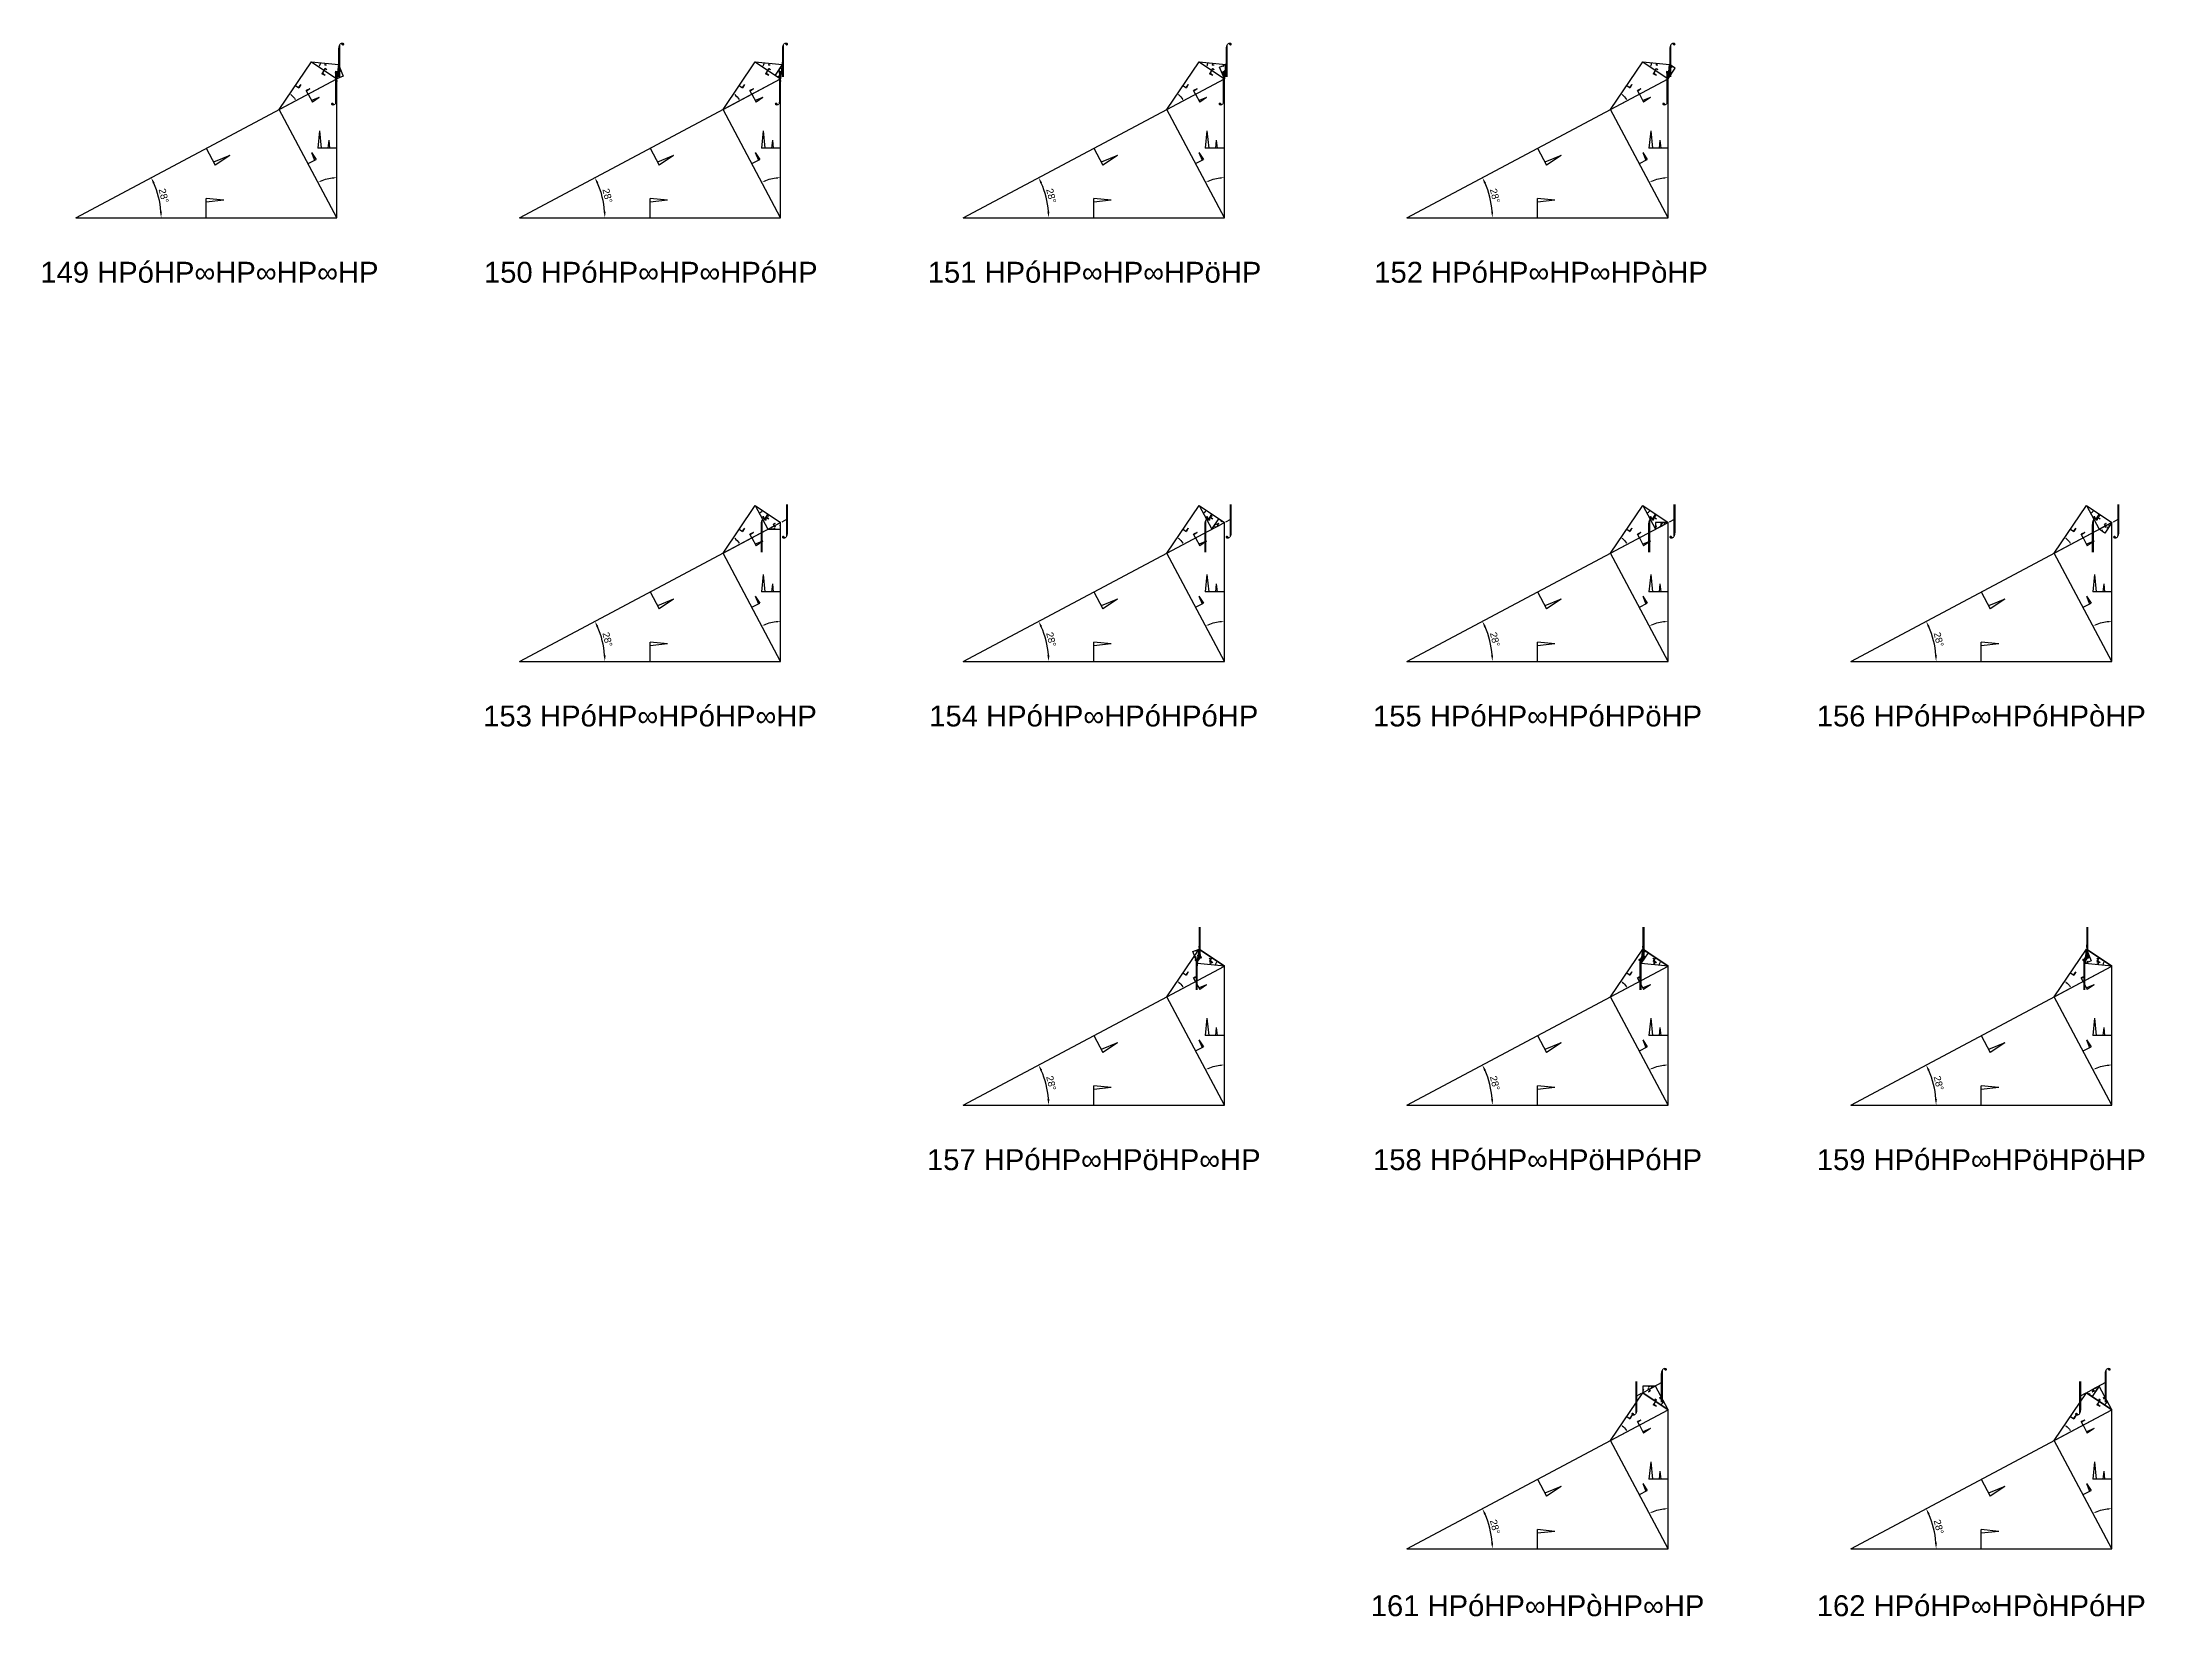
# Model space of a CAD drawing. Header units: millimetres. Extents: x 130683 to 598801, y -2841579 to 24518.
# Drawn here: x 154487 to 276628, y -1388901 to -1298505 of the extents above; entities that cross this region are included whole.
import ezdxf
from ezdxf.enums import TextEntityAlignment as Align

# ---------------------------------------------------------------- set-up
doc = ezdxf.new("R2010")
doc.units = ezdxf.units.MM
doc.header["$PDMODE"] = 35
doc.linetypes.add('DASHED', pattern=[19.05, 12.7, -6.35])
for name, color, linetype in [('BASE', 170, 'Continuous'), ('HYPOTENUSE', 20, 'Continuous'), ('PERPENDICULAR', 90, 'Continuous')]:
    doc.layers.add(name, color=color, linetype=linetype)
doc.styles.add('Arial', font='arial_0.ttf')
doc.dimstyles.new('ISO-25', dxfattribs={"dimtxt": 250, "dimasz": 100, "dimexe": 1.25, "dimexo": 0.625, "dimgap": 100, "dimtad": 1, "dimdec": 0, "dimtxsty": 'Arial', "dimcen": 2.5, "dimadec": 0, "dimazin": 0, "dimtfac": 1, "dimtdec": 0, "dimtmove": 0, "dimatfit": 3, "dimfxl": 1, "dimarcsym": 0})

# ---------------------------------------------------------------- blocks, each defined once
blk = doc.blocks.new('*D11')
at = {"color": 0, "lineweight": -2, "ltscale": 100, "transparency": 16777216}
blk.add_arc((0, 0), 4906, 4.08845, 23.91155, dxfattribs=at)
at = {"color": 0, "ltscale": 100, "transparency": 16777216}
for points in [[(4432, 1963), (4537, 2014), (4332, 2303)], [(4952, 352), (4835, 348), (4906, 0)]]:
    blk.add_solid(points, dxfattribs=at)
at = {"layer": 'Defpoints', "color": 0, "ltscale": 100, "transparency": 16777216}
for p in [(15000, 7976), (0, 0), (0, 0), (4841, 796), (15000, 0)]:
    blk.add_point(p, dxfattribs=at)
at = {"color": 0, "ltscale": 100, "transparency": 16777216, "insert": (5055, 1260), "char_height": 400, "attachment_point": 5, "rotation": 284, "style": 'Arial'}
blk.add_mtext('28°', dxfattribs=at)
blk = doc.blocks.new('SanjoyNathGeometrifyingTrigonometryFundamentalLockedSet')
at = {"color": 114, "linetype": 'DASHED', "ltscale": 100, "true_color": 0x139b48}
for p, q in [((14000, 4987.8), (13900, 3987.8)), ((14000, 4987.8), (14100, 3987.8)), ((15000, 3987.8), (13900, 3987.8))]:
    blk.add_line(p, q, dxfattribs=at)
at = {"color": 242, "linetype": 'DASHED', "ltscale": 100, "true_color": 0xcd2027}
for p, q in [((7500, 3987.8), (8016.4, 3016.6)), ((8852.4, 3574.3), (7922.5, 3193.2)), ((8852.4, 3574.3), (8016.4, 3016.6))]:
    blk.add_line(p, q, dxfattribs=at)
at = {"color": 159, "linetype": 'DASHED', "ltscale": 100, "true_color": 0x22346e}
for p, q in [((7500, 0), (7500, 1100)), ((8500, 1000), (7500, 1100)), ((8500, 1000), (7500, 900))]:
    blk.add_line(p, q, dxfattribs=at)
at = {"layer": 'BASE'}
blk.add_line((0, 0), (15000, 0), dxfattribs=at)
at = {"layer": 'HYPOTENUSE'}
blk.add_line((0, 0), (15000, 7975.6), dxfattribs=at)
at = {"layer": 'PERPENDICULAR'}
blk.add_line((15000, 0), (15000, 7975.6), dxfattribs=at)
at = {"color": 4, "ltscale": 100}
dim = blk.add_angular_dim_2l(base=(4841, 795.6), line1=((0, 0), (15000, 0)), line2=((0, 0), (15000, 7975.6)), dimstyle='ISO-25', override={"dimtxt": 400, "dimasz": 350, "dimgap": 100}, dxfattribs=at)
dim.commit()
dim.dimension.update_dxf_attribs({"geometry": '*D11', "text_midpoint": (5055.4, 1260.5)})

msp = doc.modelspace()

# ---------------------------------------------------------------- linework, layer by layer
at = {"linetype": 'DASHED', "ltscale": 70}
for p, q in [((171520, -1299358), (171347, -1301000)), ((197003, -1299358), (196830, -1301000)), ((222486, -1299358), (222313, -1301000)), ((247968, -1299358), (247796, -1301000)), ((195780, -1326653), (197238, -1325878)), ((221263, -1326653), (222721, -1325878)), ((246746, -1326653), (248203, -1325878)), ((272229, -1326653), (273686, -1325878)), ((220769, -1351803), (220942, -1350161)), ((246252, -1351803), (246425, -1350161)), ((271735, -1351803), (271908, -1350161)), ((247475, -1375473), (246017, -1376248)), ((272958, -1375473), (271500, -1376248))]:
    msp.add_line(p, q, dxfattribs=at)

# ---------------------------------------------------------------- block references
at = {"linetype": 'DASHED'}
for p in [(156391, -1308565), (181873, -1308565), (207356, -1308565), (232839, -1308565), (181873, -1334048), (207356, -1334048), (232839, -1334048), (258322, -1334048), (207356, -1359530), (232839, -1359530), (258322, -1359530), (232839, -1385013), (258322, -1385013)]:
    msp.add_blockref('SanjoyNathGeometrifyingTrigonometryFundamentalLockedSet', p, dxfattribs=at)
at = {"linetype": 'DASHED', "ltscale": 100}
for p, xscale, yscale, zscale, rotation in [((168084, -1302347), -0.220403548264628, 0.220403548264628, 0.220403548264628, 235.9999999999998), ((171391, -1308565), -0.4694715627858909, 0.4694715627858909, 0.4694715627858909, 298), ((169933, -1299606), -0.10347319824735, 0.10347319824735, 0.10347319824735, 173.9999999999987), ((171477, -1299768), -0.04857772408763799, 0.04857772408763799, 0.048577724087638, 111.999999999999), ((193567, -1302347), -0.220403548264628, 0.220403548264628, 0.220403548264628, 235.9999999999998), ((196873, -1308565), -0.4694715627858909, 0.4694715627858909, 0.4694715627858909, 298), ((195416, -1299606), -0.10347319824735, 0.10347319824735, 0.10347319824735, 173.9999999999987), ((196960, -1299768), 0.048577724087638, 0.048577724087638, 0.048577724087638, 235.9999999999989), ((219050, -1302347), -0.220403548264628, 0.220403548264628, 0.220403548264628, 235.9999999999998), ((222356, -1308565), -0.4694715627858909, 0.4694715627858909, 0.4694715627858909, 298), ((220899, -1299606), -0.10347319824735, 0.10347319824735, 0.10347319824735, 173.9999999999987), ((222356, -1300589), -0.04857772408763798, 0.04857772408763799, 0.04857772408763799, 291.9999999999989), ((244533, -1302347), -0.220403548264628, 0.220403548264628, 0.220403548264628, 235.9999999999998), ((247839, -1308565), -0.4694715627858909, 0.4694715627858909, 0.4694715627858909, 298), ((246382, -1299606), -0.10347319824735, 0.10347319824735, 0.10347319824735, 173.9999999999987), ((247839, -1300589), 0.048577724087638, 0.048577724087638, 0.048577724087638, 55.9999999999988), ((193567, -1327830), -0.220403548264628, 0.220403548264628, 0.220403548264628, 235.9999999999998), ((195416, -1325089), 0.10347319824735, 0.10347319824735, 0.10347319824735, 297.9999999999987), ((219050, -1327830), -0.220403548264628, 0.220403548264628, 0.220403548264628, 235.9999999999998), ((220899, -1325089), 0.10347319824735, 0.10347319824735, 0.10347319824735, 297.9999999999987), ((244533, -1327830), -0.220403548264628, 0.220403548264628, 0.220403548264628, 235.9999999999998), ((246382, -1325089), 0.10347319824735, 0.10347319824735, 0.10347319824735, 297.9999999999987), ((270016, -1327830), -0.220403548264628, 0.220403548264628, 0.220403548264628, 235.9999999999998), ((271865, -1325089), 0.10347319824735, 0.10347319824735, 0.10347319824735, 297.9999999999987), ((196873, -1334048), -0.4694715627858909, 0.4694715627858909, 0.4694715627858909, 298), ((222356, -1334048), -0.4694715627858909, 0.4694715627858909, 0.4694715627858909, 298), ((221628, -1326459), -0.04857772408763799, 0.04857772408763799, 0.048577724087638, 236.0000000000012), ((247839, -1334048), -0.4694715627858909, 0.4694715627858909, 0.4694715627858909, 298), ((247839, -1326072), 0.048577724087638, 0.048577724087638, 0.048577724087638, 180), ((273322, -1334048), -0.4694715627858909, 0.4694715627858909, 0.4694715627858909, 298), ((273322, -1326072), -0.04857772408764099, 0.04857772408764099, 0.04857772408764099, 55.99999999999741), ((219050, -1353313), -0.220403548264628, 0.220403548264628, 0.220403548264628, 235.9999999999998), ((220813, -1351393), -0.04857772408763798, 0.04857772408763799, 0.04857772408763799, 291.9999999999989), ((222356, -1351555), -0.10347319824735, 0.10347319824735, 0.10347319824735, 353.9999999999989), ((244533, -1353313), -0.220403548264628, 0.220403548264628, 0.220403548264628, 235.9999999999998), ((246295, -1351393), 0.04857772408763799, 0.04857772408763799, 0.04857772408763799, 55.99999999999885), ((247839, -1351555), -0.10347319824735, 0.10347319824735, 0.10347319824735, 353.9999999999989), ((270016, -1353313), -0.220403548264628, 0.220403548264628, 0.220403548264628, 235.9999999999998), ((271865, -1350572), -0.04857772408763799, 0.04857772408763799, 0.048577724087638, 111.999999999999), ((273322, -1351555), -0.10347319824735, 0.10347319824735, 0.10347319824735, 353.9999999999989), ((222356, -1359530), -0.4694715627858909, 0.4694715627858909, 0.4694715627858909, 298), ((247839, -1359530), -0.4694715627858909, 0.4694715627858909, 0.4694715627858909, 298), ((273322, -1359530), -0.4694715627858909, 0.4694715627858909, 0.4694715627858909, 298), ((244533, -1378795), -0.220403548264628, 0.220403548264628, 0.220403548264628, 235.9999999999998), ((247839, -1377038), 0.10347319824735, 0.10347319824735, 0.10347319824735, 117.9999999999987), ((247110, -1375667), 0.048577724087638, 0.048577724087638, 0.048577724087638, 180), ((270016, -1378795), -0.220403548264628, 0.220403548264628, 0.220403548264628, 235.9999999999998), ((272593, -1375667), -0.04857772408763799, 0.04857772408763799, 0.048577724087638, 56.00000000000116), ((273322, -1377038), 0.10347319824735, 0.10347319824735, 0.10347319824735, 117.9999999999987), ((247839, -1385013), -0.4694715627858909, 0.4694715627858909, 0.4694715627858909, 298), ((273322, -1385013), -0.4694715627858909, 0.4694715627858909, 0.4694715627858909, 298)]:
    msp.add_blockref('SanjoyNathGeometrifyingTrigonometryFundamentalLockedSet', p, dxfattribs=dict(at, xscale=xscale, yscale=yscale, zscale=zscale, rotation=rotation))
at = {"linetype": 'DASHED', "ltscale": 100, "xscale": 0.048577724087638, "yscale": 0.048577724087638, "zscale": 0.048577724087638}
msp.add_blockref('SanjoyNathGeometrifyingTrigonometryFundamentalLockedSet', (196145, -1326459), dxfattribs=at)

# ---------------------------------------------------------------- texts
at = {"linetype": 'DASHED', "ltscale": 100, "style": 'Arial'}
for s, p in [('⌠', (171520, -1299358)), ('⌠', (197003, -1299358)), ('⌠', (222486, -1299358)), ('⌠', (247968, -1299358)), ('⌡', (171347, -1301000)), ('⌡', (196830, -1301000)), ('⌡', (222313, -1301000)), ('⌡', (247796, -1301000)), ('149 HPóHP∞HP∞HP∞HP', (164070, -1311700)), ('150 HPóHP∞HP∞HPóHP', (189416, -1311700)), ('151 HPóHP∞HP∞HPöHP', (214899, -1311700)), ('152 HPóHP∞HP∞HPòHP', (240543, -1311700)), ('⌡', (197238, -1325878)), ('⌡', (222721, -1325878)), ('⌡', (248203, -1325878)), ('⌡', (273686, -1325878)), ('⌠', (195780, -1326653)), ('⌠', (221263, -1326653)), ('⌠', (246746, -1326653)), ('⌠', (272229, -1326653)), ('153 HPóHP∞HPóHP∞HP', (189373, -1337183)), ('154 HPóHP∞HPóHPóHP', (214856, -1337183)), ('155 HPóHP∞HPóHPöHP', (240339, -1337183)), ('156 HPóHP∞HPóHPòHP', (265822, -1337183)), ('⌡', (220942, -1350161)), ('⌡', (246425, -1350161)), ('⌡', (271908, -1350161)), ('⌠', (220769, -1351803)), ('⌠', (246252, -1351803)), ('⌠', (271735, -1351803)), ('157 HPóHP∞HPöHP∞HP', (214856, -1362666)), ('158 HPóHP∞HPöHPóHP', (240339, -1362666)), ('159 HPóHP∞HPöHPöHP', (265822, -1362666)), ('⌠', (247475, -1375473)), ('⌠', (272958, -1375473)), ('⌡', (246017, -1376248)), ('⌡', (271500, -1376248)), ('161 HPóHP∞HPòHP∞HP', (240339, -1388284)), ('162 HPóHP∞HPòHPóHP', (265822, -1388284))]:
    msp.add_text(s, height=1200, dxfattribs=at).set_placement(p, align=Align.MIDDLE_CENTER)

doc.saveas('drawing.dxf')
